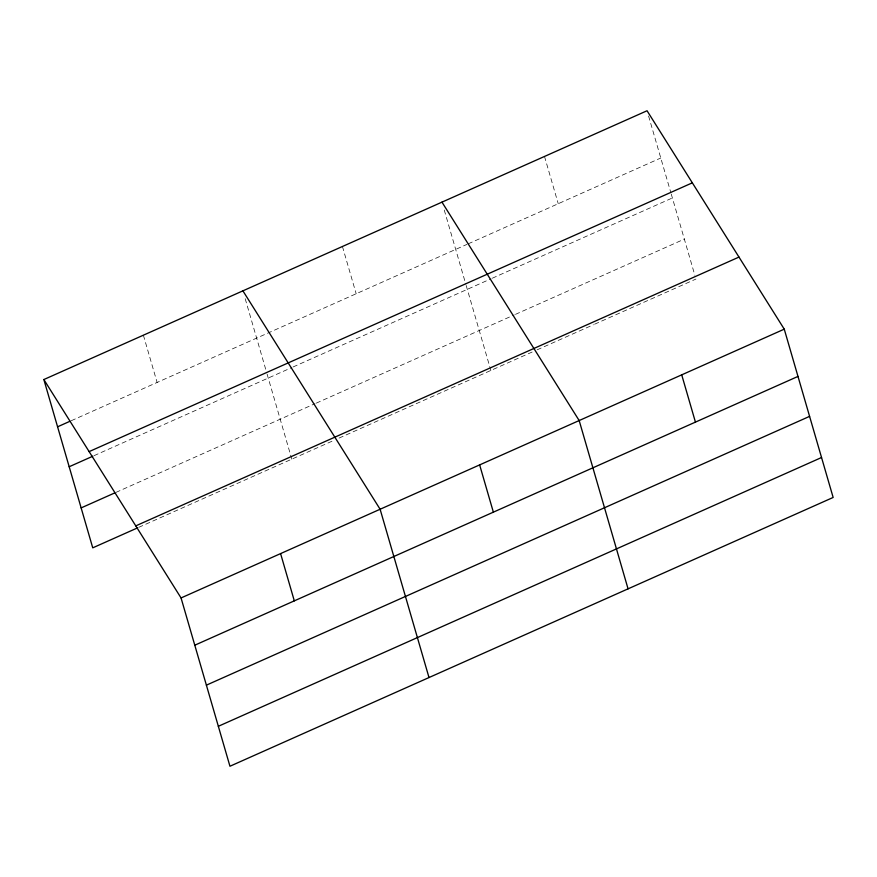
<?xml version="1.0" encoding="UTF-8"?>
<svg xmlns="http://www.w3.org/2000/svg" width="877" height="877" viewBox="0 0 877 877"><rect width="100%" height="100%" fill="white"/><g stroke="black" fill="none" stroke-linecap="round" stroke-linejoin="round"><path stroke-width="0.66" stroke-dasharray="4.38 3.29" d="M71.267 420.708L466.948 244.387M468.197 243.839L660.787 158.013M94.069 455.656L291.877 367.518M293.126 366.959L491.054 278.765M492.315 278.206L672.385 197.961M115.972 492.381L315.029 403.672M316.279 403.124L514.273 314.898M515.523 314.339L684.345 239.114M138.774 527.329L334.104 440.298M339.081 438.072L532.131 352.05M537.13 349.824L593.4 324.753M594.65 324.194L695.943 279.05M648.574 116.005L670.894 192.808M671.267 194.091L694.825 275.192M544.507 156.446L558.243 203.716M444.255 210.02L465.797 284.192M466.18 285.485L490.857 370.445M342.436 246.492L356.172 293.751M245.198 298.717L266.751 372.889M267.123 374.183L291.8 459.142M143.379 335.189L157.115 382.46"/><path stroke-width="1.32" d="M43.85 379.544L647.051 110.754L784.257 329.16L833.15 497.456L229.949 766.246L181.057 597.95L43.85 379.544L92.743 547.84L137.536 527.888M57.586 426.803L70.017 421.256M89.125 451.611L692.326 182.833M69.184 466.75L92.819 456.215M81.144 507.904L114.734 492.929M135.771 525.871L738.982 257.082M181.057 597.95L784.257 329.16M194.782 645.209L797.982 376.419M206.391 685.156L809.592 416.367M218.34 726.299L821.541 457.52M441.964 202.138L579.171 420.543L628.064 588.851M242.907 290.846L380.114 509.241L429.006 677.548M681.714 374.852L695.439 422.122M479.642 464.898L493.367 512.157M280.585 553.595L294.31 600.855"/></g></svg>
